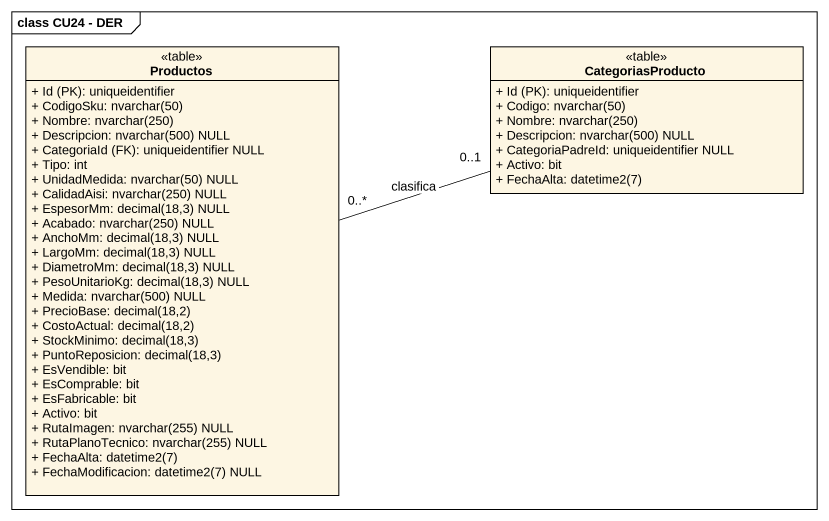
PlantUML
@startuml
mainframe class CU24 - DER
hide circle
hide empty members
skinparam classAttributeIconSize 0
class Productos <<table>> {
  {field} + Id (PK): uniqueidentifier
  {field} + CodigoSku: nvarchar(50)
  {field} + Nombre: nvarchar(250)
  {field} + Descripcion: nvarchar(500) NULL
  {field} + CategoriaId (FK): uniqueidentifier NULL
  + Tipo: int
  {field} + UnidadMedida: nvarchar(50) NULL
  {field} + CalidadAisi: nvarchar(250) NULL
  {field} + EspesorMm: decimal(18,3) NULL
  {field} + Acabado: nvarchar(250) NULL
  {field} + AnchoMm: decimal(18,3) NULL
  {field} + LargoMm: decimal(18,3) NULL
  {field} + DiametroMm: decimal(18,3) NULL
  {field} + PesoUnitarioKg: decimal(18,3) NULL
  {field} + Medida: nvarchar(500) NULL
  {field} + PrecioBase: decimal(18,2)
  {field} + CostoActual: decimal(18,2)
  {field} + StockMinimo: decimal(18,3)
  {field} + PuntoReposicion: decimal(18,3)
  + EsVendible: bit
  + EsComprable: bit
  + EsFabricable: bit
  + Activo: bit
  {field} + RutaImagen: nvarchar(255) NULL
  {field} + RutaPlanoTecnico: nvarchar(255) NULL
  {field} + FechaAlta: datetime2(7)
  {field} + FechaModificacion: datetime2(7) NULL
}
class CategoriasProducto <<table>> {
  {field} + Id (PK): uniqueidentifier
  {field} + Codigo: nvarchar(50)
  {field} + Nombre: nvarchar(250)
  {field} + Descripcion: nvarchar(500) NULL
  + CategoriaPadreId: uniqueidentifier NULL
  + Activo: bit
  {field} + FechaAlta: datetime2(7)
}
Productos "0..*" -right- "0..1" CategoriasProducto : clasifica
@enduml
